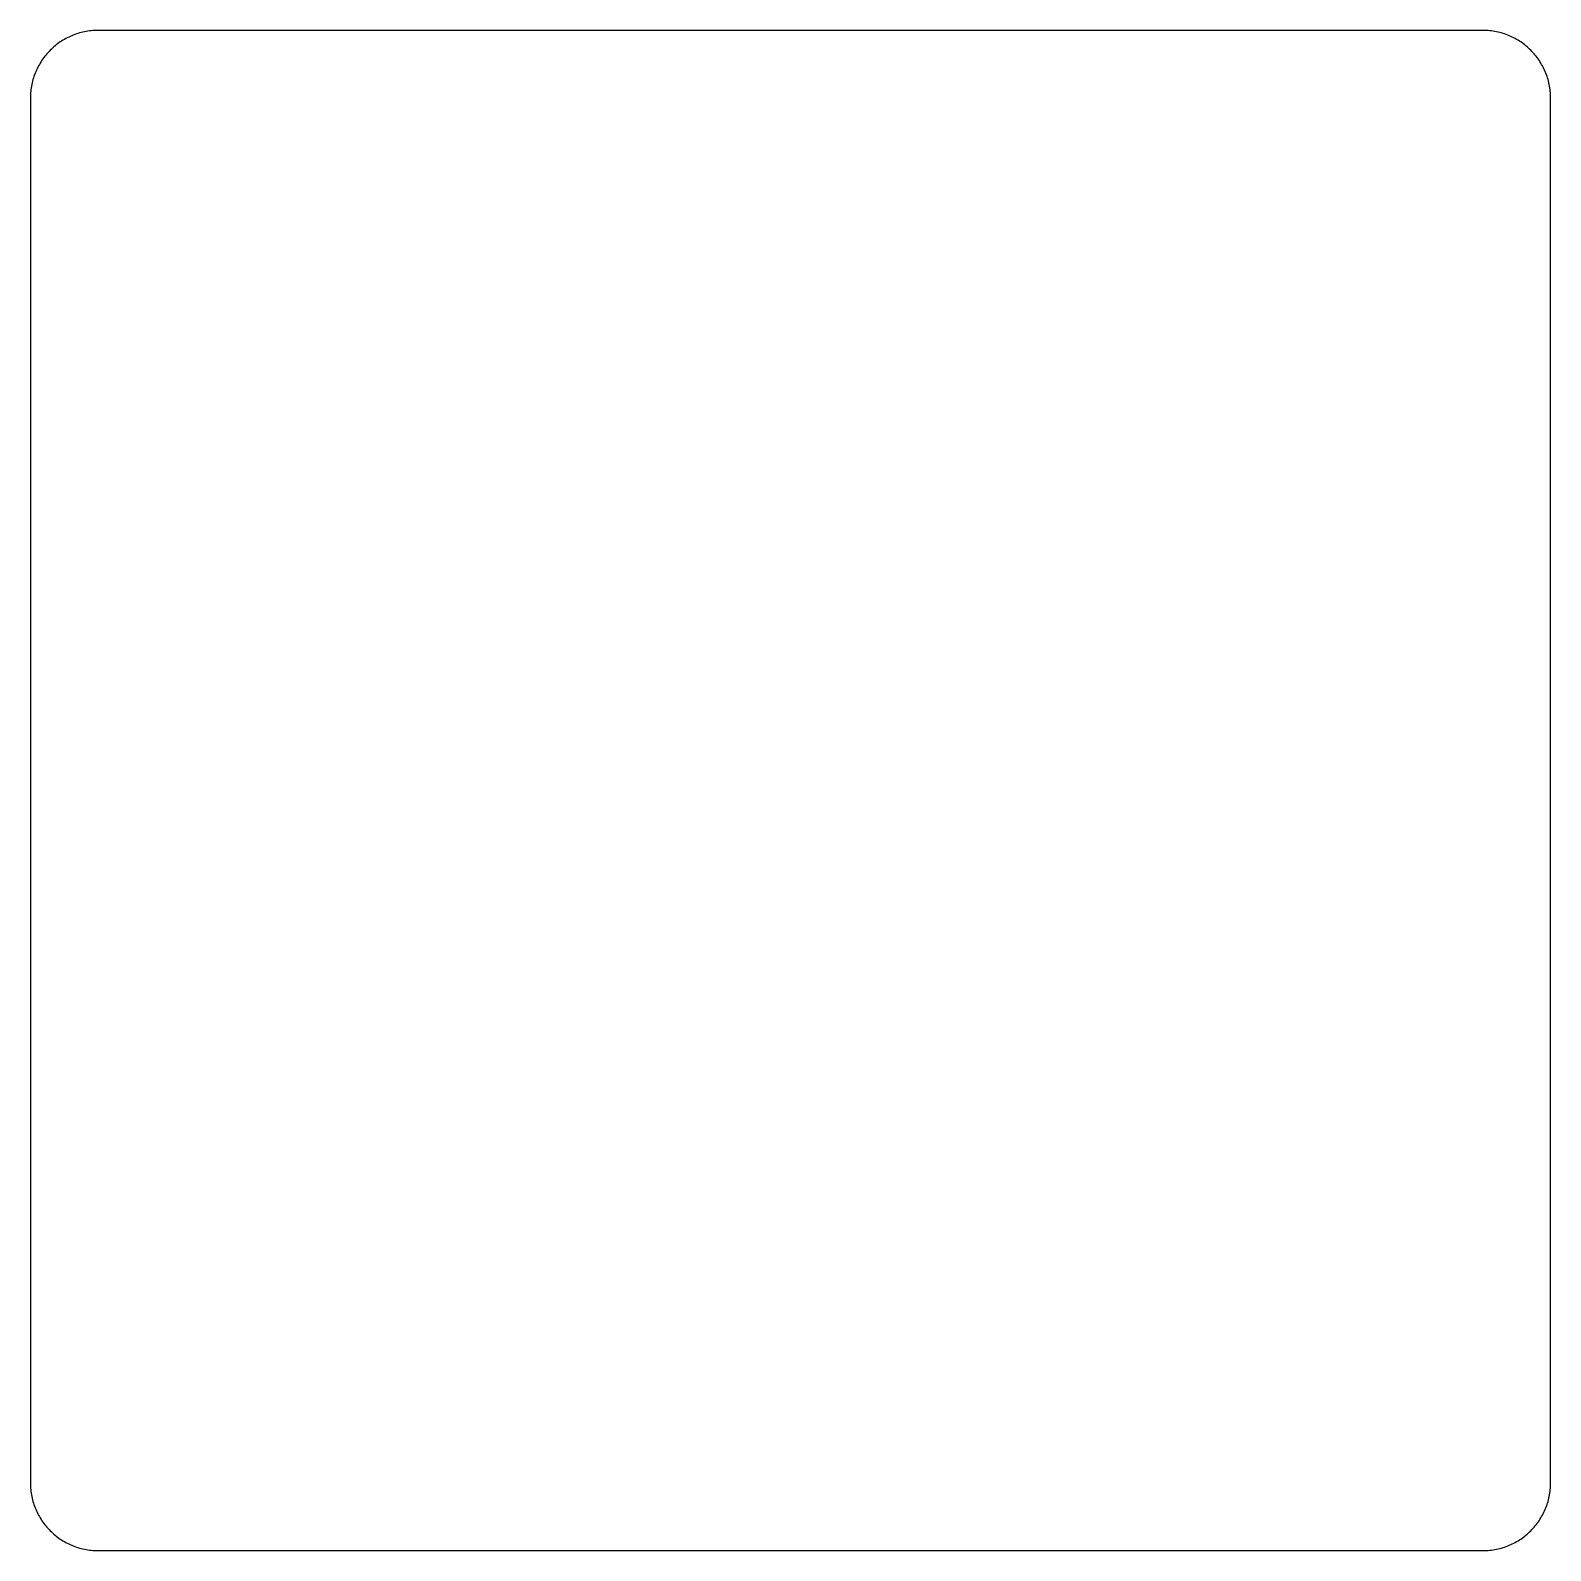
# Model space of a CAD drawing. Extents: x 0 to 50, y -210 to -160.
import ezdxf

# ---------------------------------------------------------------- set-up
doc = ezdxf.new("R2010")
doc.units = 0
doc.layers.add('LIVELLO_1', color=7, linetype='CONTINUOUS')

msp = doc.modelspace()

# ---------------------------------------------------------------- linework, layer by layer
at = {"layer": 'LIVELLO_1', "color": 250}
msp.add_open_spline([(50, -207.779), (50, -207.856), (49.996, -207.931), (49.988, -208.006), (49.981, -208.08), (49.97, -208.154), (49.955, -208.226), (49.94, -208.298), (49.921, -208.369), (49.9, -208.438), (49.878, -208.508), (49.853, -208.576), (49.825, -208.642), (49.796, -208.709), (49.765, -208.773), (49.731, -208.836), (49.696, -208.899), (49.659, -208.96), (49.619, -209.02), (49.579, -209.079), (49.536, -209.136), (49.491, -209.191), (49.446, -209.246), (49.398, -209.298), (49.347, -209.349), (49.297, -209.399), (49.244, -209.447), (49.189, -209.492), (49.134, -209.538), (49.077, -209.581), (49.018, -209.621), (48.959, -209.661), (48.898, -209.698), (48.835, -209.732), (48.772, -209.767), (48.707, -209.798), (48.641, -209.826), (48.574, -209.854), (48.506, -209.879), (48.437, -209.901), (48.367, -209.923), (48.296, -209.941), (48.224, -209.956), (48.152, -209.971), (48.079, -209.982), (48.004, -209.99), (47.93, -209.998), (47.854, -210.002), (47.778, -210.002), (47.778, -210.002), (44.931, -210.002), (44.931, -210.002), (44.931, -210.002), (42.083, -210.002), (42.083, -210.002), (42.083, -210.002), (39.236, -210.002), (39.236, -210.002), (39.236, -210.002), (36.389, -210.002), (36.389, -210.002), (36.389, -210.002), (33.542, -210.002), (33.542, -210.002), (33.542, -210.002), (30.694, -210.002), (30.694, -210.002), (30.694, -210.002), (27.847, -210.002), (27.847, -210.002), (27.847, -210.002), (25, -210.002), (25, -210.002), (25, -210.002), (22.153, -210.002), (22.153, -210.002), (22.153, -210.002), (19.306, -210.002), (19.306, -210.002), (19.306, -210.002), (16.458, -210.002), (16.458, -210.002), (16.458, -210.002), (13.611, -210.002), (13.611, -210.002), (13.611, -210.002), (10.764, -210.002), (10.764, -210.002), (10.764, -210.002), (7.917, -210.002), (7.917, -210.002), (7.917, -210.002), (5.069, -210.002), (5.069, -210.002), (5.069, -210.002), (2.222, -210.002), (2.222, -210.002), (2.146, -210.002), (2.07, -209.998), (1.996, -209.99), (1.921, -209.982), (1.848, -209.971), (1.776, -209.956), (1.704, -209.941), (1.633, -209.923), (1.563, -209.901), (1.494, -209.879), (1.426, -209.854), (1.359, -209.826), (1.293, -209.798), (1.228, -209.767), (1.165, -209.732), (1.102, -209.698), (1.041, -209.661), (0.982, -209.621), (0.923, -209.581), (0.866, -209.538), (0.811, -209.492), (0.756, -209.447), (0.703, -209.399), (0.653, -209.349), (0.602, -209.298), (0.554, -209.246), (0.509, -209.191), (0.464, -209.136), (0.421, -209.079), (0.381, -209.02), (0.341, -208.96), (0.304, -208.899), (0.269, -208.836), (0.235, -208.773), (0.204, -208.709), (0.175, -208.642), (0.147, -208.576), (0.122, -208.508), (0.1, -208.438), (0.079, -208.369), (0.06, -208.298), (0.045, -208.226), (0.03, -208.154), (0.019, -208.08), (0.012, -208.006), (0.004, -207.931), (0, -207.856), (0, -207.779), (0, -207.779), (0, -204.932), (0, -204.932), (0, -204.932), (0, -202.085), (0, -202.085), (0, -202.085), (0, -199.238), (0, -199.238), (0, -199.238), (0, -196.39), (0, -196.39), (0, -196.39), (0, -193.543), (0, -193.543), (0, -193.543), (0, -190.696), (0, -190.696), (0, -190.696), (0, -187.849), (0, -187.849), (0, -187.849), (0, -185.002), (0, -185.002), (0, -185.002), (0, -182.154), (0, -182.154), (0, -182.154), (0, -179.307), (0, -179.307), (0, -179.307), (0, -176.46), (0, -176.46), (0, -176.46), (0, -173.613), (0, -173.613), (0, -173.613), (0, -170.765), (0, -170.765), (0, -170.765), (0, -167.918), (0, -167.918), (0, -167.918), (0, -165.071), (0, -165.071), (0, -165.071), (0, -162.224), (0, -162.224), (0, -162.147), (0.004, -162.072), (0.012, -161.997), (0.019, -161.923), (0.03, -161.85), (0.045, -161.777), (0.06, -161.705), (0.079, -161.634), (0.1, -161.565), (0.122, -161.495), (0.147, -161.427), (0.175, -161.361), (0.204, -161.295), (0.235, -161.23), (0.269, -161.167), (0.304, -161.104), (0.341, -161.043), (0.381, -160.984), (0.421, -160.924), (0.464, -160.867), (0.509, -160.812), (0.554, -160.757), (0.602, -160.705), (0.653, -160.654), (0.703, -160.604), (0.756, -160.556), (0.811, -160.511), (0.866, -160.465), (0.923, -160.422), (0.982, -160.382), (1.041, -160.342), (1.102, -160.305), (1.165, -160.271), (1.228, -160.236), (1.293, -160.205), (1.359, -160.177), (1.426, -160.149), (1.494, -160.124), (1.563, -160.102), (1.633, -160.08), (1.704, -160.062), (1.776, -160.047), (1.848, -160.032), (1.921, -160.021), (1.996, -160.013), (2.07, -160.005), (2.146, -160.002), (2.222, -160.002), (2.222, -160.002), (5.069, -160.002), (5.069, -160.002), (5.069, -160.002), (7.917, -160.002), (7.917, -160.002), (7.917, -160.002), (10.764, -160.002), (10.764, -160.002), (10.764, -160.002), (13.611, -160.002), (13.611, -160.002), (13.611, -160.002), (16.458, -160.002), (16.458, -160.002), (16.458, -160.002), (19.306, -160.002), (19.306, -160.002), (19.306, -160.002), (22.153, -160.002), (22.153, -160.002), (22.153, -160.002), (25, -160.002), (25, -160.002), (25, -160.002), (27.847, -160.002), (27.847, -160.002), (27.847, -160.002), (30.694, -160.002), (30.694, -160.002), (30.694, -160.002), (33.542, -160.002), (33.542, -160.002), (33.542, -160.002), (36.389, -160.002), (36.389, -160.002), (36.389, -160.002), (39.236, -160.002), (39.236, -160.002), (39.236, -160.002), (42.083, -160.002), (42.083, -160.002), (42.083, -160.002), (44.931, -160.002), (44.931, -160.002), (44.931, -160.002), (47.778, -160.002), (47.778, -160.002), (47.854, -160.002), (47.93, -160.005), (48.004, -160.013), (48.079, -160.021), (48.152, -160.032), (48.224, -160.047), (48.296, -160.062), (48.367, -160.08), (48.437, -160.102), (48.506, -160.124), (48.574, -160.149), (48.641, -160.177), (48.707, -160.205), (48.772, -160.236), (48.835, -160.271), (48.898, -160.305), (48.959, -160.342), (49.018, -160.382), (49.077, -160.422), (49.134, -160.465), (49.189, -160.511), (49.244, -160.556), (49.297, -160.604), (49.347, -160.654), (49.398, -160.705), (49.446, -160.757), (49.491, -160.812), (49.536, -160.867), (49.579, -160.924), (49.619, -160.984), (49.659, -161.043), (49.696, -161.104), (49.731, -161.167), (49.765, -161.23), (49.796, -161.295), (49.825, -161.361), (49.853, -161.427), (49.878, -161.495), (49.9, -161.565), (49.921, -161.634), (49.94, -161.705), (49.955, -161.777), (49.97, -161.85), (49.981, -161.923), (49.988, -161.997), (49.996, -162.072), (50, -162.147), (50, -162.224), (50, -162.224), (50, -165.071), (50, -165.071), (50, -165.071), (50, -167.918), (50, -167.918), (50, -167.918), (50, -170.765), (50, -170.765), (50, -170.765), (50, -173.613), (50, -173.613), (50, -173.613), (50, -176.46), (50, -176.46), (50, -176.46), (50, -179.307), (50, -179.307), (50, -179.307), (50, -182.154), (50, -182.154), (50, -182.154), (50, -185.002), (50, -185.002), (50, -185.002), (50, -187.849), (50, -187.849), (50, -187.849), (50, -190.696), (50, -190.696), (50, -190.696), (50, -193.543), (50, -193.543), (50, -193.543), (50, -196.39), (50, -196.39), (50, -196.39), (50, -199.238), (50, -199.238), (50, -199.238), (50, -202.085), (50, -202.085), (50, -202.085), (50, -204.932), (50, -204.932), (50, -204.932), (50, -207.779), (50, -207.779)], degree=3, knots=[0, 0, 0, 0, 1, 1, 1, 2, 2, 2, 3, 3, 3, 4, 4, 4, 5, 5, 5, 6, 6, 6, 7, 7, 7, 8, 8, 8, 9, 9, 9, 10, 10, 10, 11, 11, 11, 12, 12, 12, 13, 13, 13, 14, 14, 14, 15, 15, 15, 16, 16, 16, 17, 17, 17, 18, 18, 18, 19, 19, 19, 20, 20, 20, 21, 21, 21, 22, 22, 22, 23, 23, 23, 24, 24, 24, 25, 25, 25, 26, 26, 26, 27, 27, 27, 28, 28, 28, 29, 29, 29, 30, 30, 30, 31, 31, 31, 32, 32, 32, 33, 33, 33, 34, 34, 34, 35, 35, 35, 36, 36, 36, 37, 37, 37, 38, 38, 38, 39, 39, 39, 40, 40, 40, 41, 41, 41, 42, 42, 42, 43, 43, 43, 44, 44, 44, 45, 45, 45, 46, 46, 46, 47, 47, 47, 48, 48, 48, 49, 49, 49, 50, 50, 50, 51, 51, 51, 52, 52, 52, 53, 53, 53, 54, 54, 54, 55, 55, 55, 56, 56, 56, 57, 57, 57, 58, 58, 58, 59, 59, 59, 60, 60, 60, 61, 61, 61, 62, 62, 62, 63, 63, 63, 64, 64, 64, 65, 65, 65, 66, 66, 66, 67, 67, 67, 68, 68, 68, 69, 69, 69, 70, 70, 70, 71, 71, 71, 72, 72, 72, 73, 73, 73, 74, 74, 74, 75, 75, 75, 76, 76, 76, 77, 77, 77, 78, 78, 78, 79, 79, 79, 80, 80, 80, 81, 81, 81, 82, 82, 82, 83, 83, 83, 84, 84, 84, 85, 85, 85, 86, 86, 86, 87, 87, 87, 88, 88, 88, 89, 89, 89, 90, 90, 90, 91, 91, 91, 92, 92, 92, 93, 93, 93, 94, 94, 94, 95, 95, 95, 96, 96, 96, 97, 97, 97, 98, 98, 98, 99, 99, 99, 100, 100, 100, 101, 101, 101, 102, 102, 102, 103, 103, 103, 104, 104, 104, 105, 105, 105, 106, 106, 106, 107, 107, 107, 108, 108, 108, 109, 109, 109, 110, 110, 110, 111, 111, 111, 112, 112, 112, 113, 113, 113, 114, 114, 114, 115, 115, 115, 116, 116, 116, 117, 117, 117, 118, 118, 118, 119, 119, 119, 120, 120, 120, 121, 121, 121, 122, 122, 122, 123, 123, 123, 124, 124, 124, 125, 125, 125, 126, 126, 126, 127, 127, 127, 128, 128, 128, 128], dxfattribs=at)

doc.saveas('drawing.dxf')
